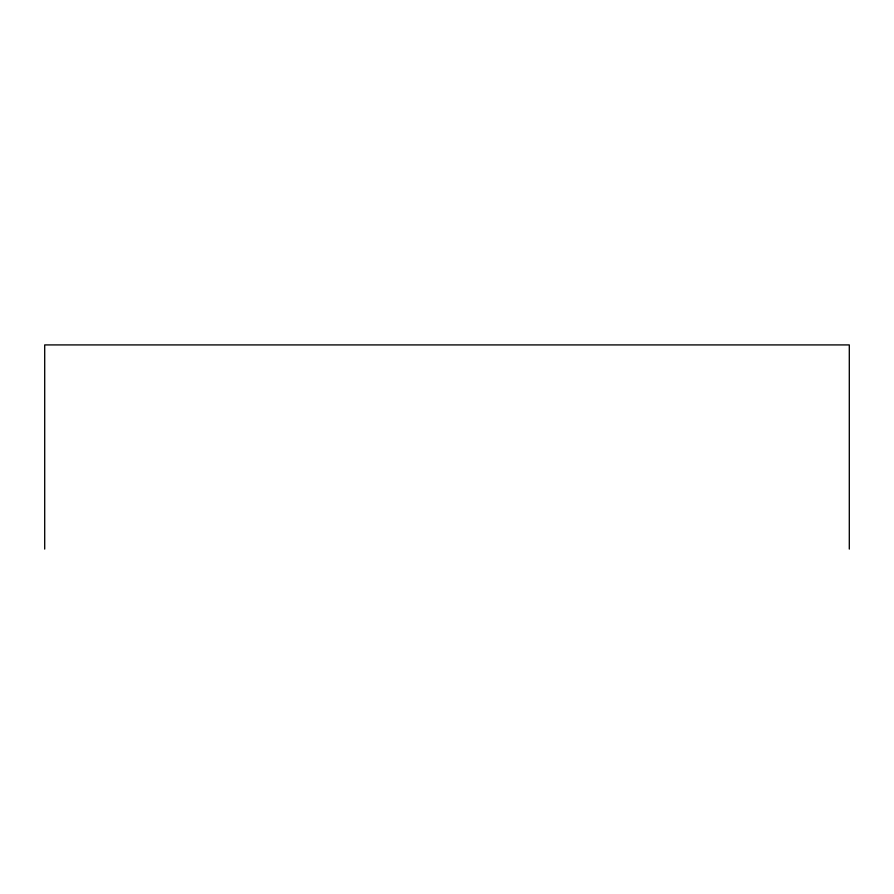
<?xml version="1.0" encoding="UTF-8"?>
<svg xmlns="http://www.w3.org/2000/svg" width="894" height="894" viewBox="0 0 894 894"><rect width="100%" height="100%" fill="white"/><g stroke="black" fill="none" stroke-linecap="round" stroke-linejoin="round"><path stroke-width="1.34" d="M849.3 549.084L849.3 344.916L44.7 344.916L44.7 549.084"/></g></svg>
